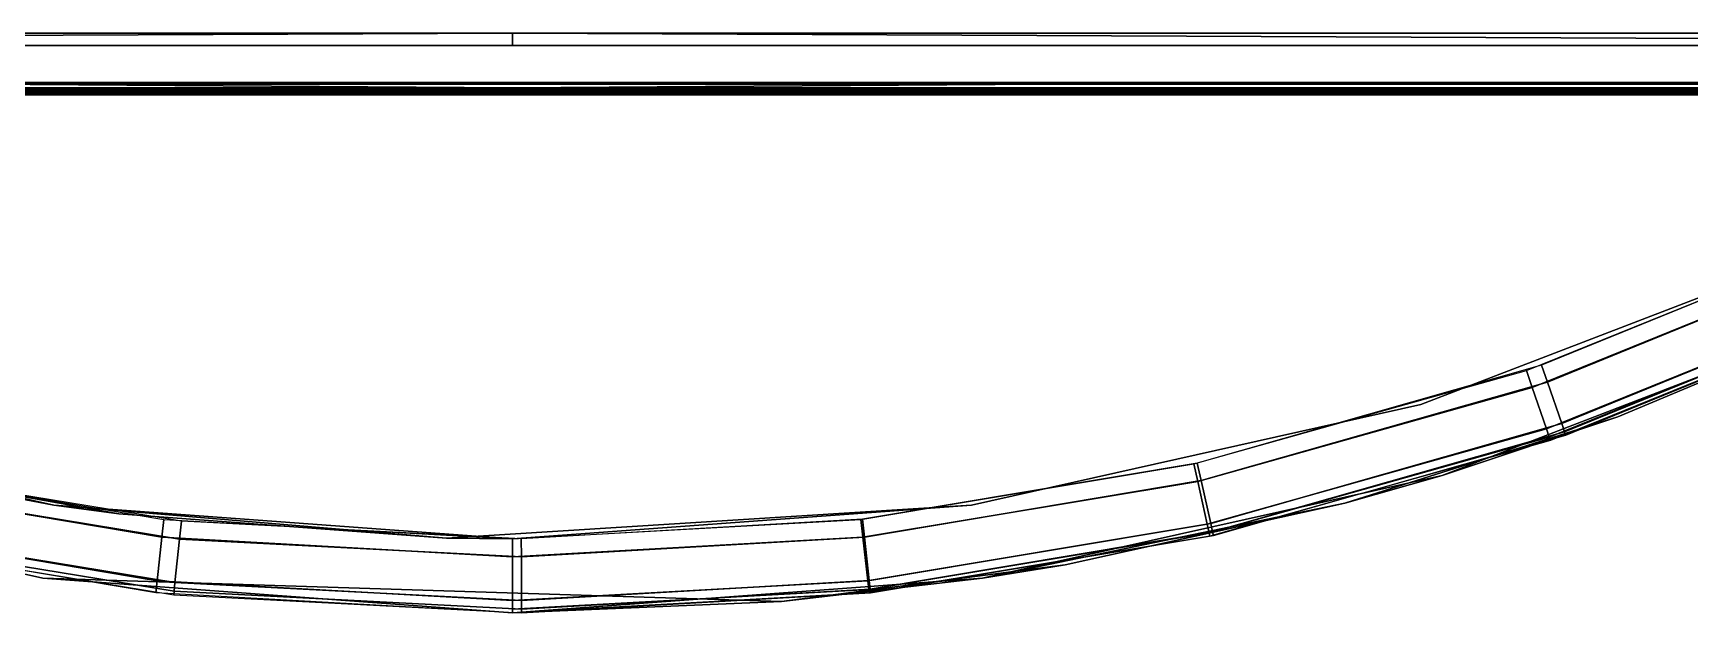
# Model space of a CAD drawing. Extents: x -114 to 116, y -24 to 0.
# Drawn here: x -18.4 to 48.8, y -23.5 to 0 of the extents above; entities that cross this region are included whole.
import ezdxf

# ---------------------------------------------------------------- set-up
doc = ezdxf.new("R2010")
doc.units = 0
doc.header["$MEASUREMENT"] = 0
doc.layers.add('IGES LEVEL 0', color=253, linetype='CONTINUOUS')

msp = doc.modelspace()

# ---------------------------------------------------------------- linework, layer by layer
at = {"layer": 'IGES LEVEL 0'}
for points in [[(-113.228, -2, 14.722), (-113.228, 0, 14.722), (115.372, 0, 14.722), (115.372, -2, 14.722)], [(-111.348, -0.5, 4.31), (-111.348, -0.5, 4.31), (-111.436, 0, 4.222), (1.072, 0, 4.222)], [(-111.348, -0.5, 12.634), (-111.348, -0.5, 12.634), (1.072, 0, 12.722), (-111.436, 0, 12.722)], [(1.072, 0, 4.222), (1.072, 0, 4.222), (1.072, -0.5, 4.31), (-111.348, -0.5, 4.31)], [(1.072, 0, 12.722), (1.072, 0, 12.722), (-111.348, -0.5, 12.634), (1.072, -0.5, 12.634)], [(-92.928, 0, 1.847), (95.072, 0, 1.847), (95.072, -2, 1.847), (-92.928, -2, 1.847)], [(-55.384, -0.5, 10.553), (1.072, -0.5, 10.553), (1.072, -0.5, 8.472), (-55.384, -0.5, 8.472)], [(-55.384, -0.5, 8.472), (1.072, -0.5, 8.472), (1.072, -0.5, 6.391), (-55.384, -0.5, 6.391)], [(-36.401, -0.5, 12.634), (-36.401, -0.5, 12.634), (1.072, -0.5, 10.553), (-55.384, -0.5, 10.553)], [(-36.401, -0.5, 4.31), (-36.401, -0.5, 4.31), (-55.384, -0.5, 6.391), (1.072, -0.5, 6.391)], [(1.072, -0.5, 10.553), (1.072, -0.5, 10.553), (-36.401, -0.5, 12.634), (1.072, -0.5, 12.634)], [(1.072, -0.5, 6.391), (1.072, -0.5, 6.391), (1.072, -0.5, 4.31), (-36.401, -0.5, 4.31)], [(-18.783, 0, 4.222), (-18.783, 0, 4.222), (-30.262, 0, 1.847), (-17.728, 0, 1.847)], [(-18.783, 0, 12.722), (-18.783, 0, 12.722), (-11.628, 0, 14.722), (-24.328, 0, 14.722)], [(-11.628, 0, 14.722), (-11.628, 0, 14.722), (-18.783, 0, 12.722), (-5.546, 0, 12.722)], [(-17.728, 0, 1.847), (-17.728, 0, 1.847), (-5.546, 0, 4.222), (-18.783, 0, 4.222)], [(-5.546, 0, 4.222), (-5.546, 0, 4.222), (-17.728, 0, 1.847), (-5.195, 0, 1.847)], [(-5.546, 0, 12.722), (-5.546, 0, 12.722), (1.072, 0, 14.722), (-11.628, 0, 14.722)], [(-5.546, 0, 4.222), (-5.546, 0, 4.222), (-5.195, 0, 1.847), (7.338, 0, 1.847)], [(1.072, 0, 14.722), (1.072, 0, 14.722), (-5.546, 0, 12.722), (7.69, 0, 12.722)], [(7.338, 0, 1.847), (7.338, 0, 1.847), (7.69, 0, 4.222), (-5.546, 0, 4.222)], [(7.69, 0, 12.722), (7.69, 0, 12.722), (13.772, 0, 14.722), (1.072, 0, 14.722)], [(1.072, 0, 4.222), (1.072, 0, 4.222), (113.491, -0.5, 4.31), (1.072, -0.5, 4.31)], [(1.072, 0, 4.222), (1.072, 0, 4.222), (113.579, 0, 4.222), (113.491, -0.5, 4.31)], [(113.491, -0.5, 12.634), (113.491, -0.5, 12.634), (113.579, 0, 12.722), (1.072, 0, 12.722)], [(1.072, 0, 12.722), (1.072, 0, 12.722), (1.072, -0.5, 12.634), (113.491, -0.5, 12.634)], [(1.072, -0.5, 10.553), (57.528, -0.5, 10.553), (57.528, -0.5, 8.472), (1.072, -0.5, 8.472)], [(1.072, -0.5, 8.472), (57.528, -0.5, 8.472), (57.528, -0.5, 6.391), (1.072, -0.5, 6.391)], [(1.072, -0.5, 10.553), (1.072, -0.5, 10.553), (1.072, -0.5, 12.634), (38.545, -0.5, 12.634)], [(1.072, -0.5, 6.391), (1.072, -0.5, 6.391), (38.545, -0.5, 4.31), (1.072, -0.5, 4.31)], [(38.545, -0.5, 12.634), (38.545, -0.5, 12.634), (57.528, -0.5, 10.553), (1.072, -0.5, 10.553)], [(38.545, -0.5, 4.31), (38.545, -0.5, 4.31), (1.072, -0.5, 6.391), (57.528, -0.5, 6.391)], [(7.69, 0, 4.222), (7.69, 0, 4.222), (7.338, 0, 1.847), (19.872, 0, 1.847)], [(13.772, 0, 14.722), (13.772, 0, 14.722), (7.69, 0, 12.722), (20.926, 0, 12.722)], [(19.872, 0, 1.847), (19.872, 0, 1.847), (20.926, 0, 4.222), (7.69, 0, 4.222)], [(20.926, 0, 12.722), (20.926, 0, 12.722), (26.472, 0, 14.722), (13.772, 0, 14.722)], [(20.926, 0, 4.222), (20.926, 0, 4.222), (19.872, 0, 1.847), (32.405, 0, 1.847)], [(26.472, 0, 14.722), (26.472, 0, 14.722), (20.926, 0, 12.722), (34.162, 0, 12.722)], [(32.405, 0, 1.847), (32.405, 0, 1.847), (34.162, 0, 4.222), (20.926, 0, 4.222)], [(34.162, 0, 12.722), (34.162, 0, 12.722), (39.172, 0, 14.722), (26.472, 0, 14.722)], [(34.162, 0, 4.222), (34.162, 0, 4.222), (32.405, 0, 1.847), (44.938, 0, 1.847)], [(39.172, 0, 14.722), (39.172, 0, 14.722), (34.162, 0, 12.722), (47.398, 0, 12.722)], [(44.938, 0, 1.847), (44.938, 0, 1.847), (47.398, 0, 4.222), (34.162, 0, 4.222)], [(57.528, -0.5, 10.553), (57.528, -0.5, 10.553), (38.545, -0.5, 12.634), (76.018, -0.5, 12.634)], [(57.528, -0.5, 6.391), (57.528, -0.5, 6.391), (76.018, -0.5, 4.31), (38.545, -0.5, 4.31)], [(47.398, 0, 12.722), (47.398, 0, 12.722), (51.872, 0, 14.722), (39.172, 0, 14.722)], [(47.398, 0, 4.222), (47.398, 0, 4.222), (44.938, 0, 1.847), (57.472, 0, 1.847)], [(51.872, 0, 14.722), (51.872, 0, 14.722), (47.398, 0, 12.722), (60.635, 0, 12.722)], [(57.472, 0, 1.847), (57.472, 0, 1.847), (60.635, 0, 4.222), (47.398, 0, 4.222)], [(-113.228, -2, 14.722), (115.372, -2, 14.722), (115.372, -2.071, 14.717), (-113.228, -2.071, 14.717)], [(-30.262, -2, 1.847), (-30.262, -2, 1.847), (-92.928, -2.216, 1.896), (1.072, -2.216, 1.896)], [(1.072, -2.216, 1.896), (1.072, -2.216, 1.896), (32.405, -2, 1.847), (-30.262, -2, 1.847)], [(32.405, -2, 1.847), (32.405, -2, 1.847), (1.072, -2.216, 1.896), (95.072, -2.216, 1.896)], [(95.072, -2.216, 1.896), (95.072, -2.216, 1.896), (95.072, -2, 1.847), (32.405, -2, 1.847)], [(-113.228, -2.071, 14.717), (115.372, -2.071, 14.717), (115.372, -2.263, 14.647), (-113.228, -2.263, 14.647)], [(-113.228, -2.263, 14.647), (115.372, -2.263, 14.647), (115.372, -2.352, 14.576), (-113.228, -2.352, 14.576)], [(-113.228, -2.352, 14.576), (115.372, -2.352, 14.576), (115.372, -2.387, 14.539), (-113.228, -2.387, 14.539)], [(-113.228, -2.387, 14.539), (115.372, -2.387, 14.539), (115.372, -2.402, 14.519), (-113.228, -2.402, 14.519)], [(-113.228, -2.402, 14.519), (115.372, -2.402, 14.519), (115.372, -2.451, 14.437), (-113.228, -2.451, 14.437)], [(-113.228, -2.451, 14.437), (-113.228, -2.451, 14.437), (1.072, -2.5, 14.222), (-113.228, -2.5, 14.222)], [(1.072, -2.5, 14.222), (1.072, -2.5, 14.222), (-113.228, -2.451, 14.437), (115.372, -2.451, 14.437)], [(-92.928, -2.297, 1.944), (1.072, -2.297, 1.944), (1.072, -2.216, 1.896), (-92.928, -2.216, 1.896)], [(-92.928, -2.317, 1.96), (1.072, -2.317, 1.96), (1.072, -2.297, 1.944), (-92.928, -2.297, 1.944)], [(-92.928, -2.355, 1.994), (1.072, -2.355, 1.994), (1.072, -2.317, 1.96), (-92.928, -2.317, 1.96)], [(-92.928, -2.425, 2.084), (1.072, -2.425, 2.084), (1.072, -2.355, 1.994), (-92.928, -2.355, 1.994)], [(-92.928, -2.495, 2.276), (1.072, -2.495, 2.276), (1.072, -2.425, 2.084), (-92.928, -2.425, 2.084)], [(-92.928, -2.5, 2.347), (1.072, -2.5, 2.347), (1.072, -2.495, 2.276), (-92.928, -2.495, 2.276)], [(-27.553, -2.5, 4.097), (-27.553, -2.5, 4.097), (-30.262, -2.5, 2.347), (-9.373, -2.5, 2.347)], [(-27.553, -2.5, 10.847), (-27.553, -2.5, 10.847), (-9.319, -2.5, 14.222), (-30.101, -2.5, 14.222)], [(1.072, -2.5, 10.847), (-27.553, -2.5, 10.847), (-27.553, -2.5, 7.472), (1.072, -2.5, 7.472)], [(1.072, -2.5, 7.472), (-27.553, -2.5, 7.472), (-27.553, -2.5, 4.097), (1.072, -2.5, 4.097)], [(-9.319, -2.5, 14.222), (-9.319, -2.5, 14.222), (-27.553, -2.5, 10.847), (1.072, -2.5, 10.847)], [(-9.373, -2.5, 2.347), (-9.373, -2.5, 2.347), (1.072, -2.5, 4.097), (-27.553, -2.5, 4.097)], [(1.072, -2.5, 4.097), (1.072, -2.5, 4.097), (-9.373, -2.5, 2.347), (11.516, -2.5, 2.347)], [(1.072, -2.5, 10.847), (1.072, -2.5, 10.847), (11.463, -2.5, 14.222), (-9.319, -2.5, 14.222)], [(1.072, -2.297, 1.944), (95.072, -2.297, 1.944), (95.072, -2.216, 1.896), (1.072, -2.216, 1.896)], [(1.072, -2.317, 1.96), (95.072, -2.317, 1.96), (95.072, -2.297, 1.944), (1.072, -2.297, 1.944)], [(1.072, -2.355, 1.994), (95.072, -2.355, 1.994), (95.072, -2.317, 1.96), (1.072, -2.317, 1.96)], [(1.072, -2.425, 2.084), (95.072, -2.425, 2.084), (95.072, -2.355, 1.994), (1.072, -2.355, 1.994)], [(1.072, -2.495, 2.276), (95.072, -2.495, 2.276), (95.072, -2.425, 2.084), (1.072, -2.425, 2.084)], [(115.372, -2.451, 14.437), (115.372, -2.451, 14.437), (115.372, -2.5, 14.222), (1.072, -2.5, 14.222)], [(1.072, -2.5, 2.347), (95.072, -2.5, 2.347), (95.072, -2.495, 2.276), (1.072, -2.495, 2.276)], [(29.697, -2.5, 10.847), (1.072, -2.5, 10.847), (1.072, -2.5, 7.472), (29.697, -2.5, 7.472)], [(29.697, -2.5, 7.472), (1.072, -2.5, 7.472), (1.072, -2.5, 4.097), (29.697, -2.5, 4.097)], [(11.463, -2.5, 14.222), (11.463, -2.5, 14.222), (1.072, -2.5, 10.847), (29.697, -2.5, 10.847)], [(11.516, -2.5, 2.347), (11.516, -2.5, 2.347), (29.697, -2.5, 4.097), (1.072, -2.5, 4.097)], [(29.697, -2.5, 10.847), (29.697, -2.5, 10.847), (32.244, -2.5, 14.222), (11.463, -2.5, 14.222)], [(29.697, -2.5, 4.097), (29.697, -2.5, 4.097), (11.516, -2.5, 2.347), (32.405, -2.5, 2.347)], [(58.322, -2.5, 10.847), (29.697, -2.5, 10.847), (29.697, -2.5, 7.472), (58.322, -2.5, 7.472)], [(58.322, -2.5, 7.472), (29.697, -2.5, 7.472), (29.697, -2.5, 4.097), (58.322, -2.5, 4.097)], [(29.697, -2.5, 4.097), (29.697, -2.5, 4.097), (32.405, -2.5, 2.347), (53.294, -2.5, 2.347)], [(29.697, -2.5, 10.847), (29.697, -2.5, 10.847), (53.026, -2.5, 14.222), (32.244, -2.5, 14.222)], [(53.026, -2.5, 14.222), (53.026, -2.5, 14.222), (29.697, -2.5, 10.847), (58.322, -2.5, 10.847)], [(53.294, -2.5, 2.347), (53.294, -2.5, 2.347), (58.322, -2.5, 4.097), (29.697, -2.5, 4.097)], [(55.355, -8.36, -2.903), (55.355, -8.36, -2.903), (55.355, -8.36, -10.778), (37.922, -15.056, -10.778)], [(37.922, -15.056, -10.778), (37.922, -15.056, -10.778), (37.922, -15.056, -2.903), (55.355, -8.36, -2.903)], [(42.449, -14.36, -12.537), (42.215, -13.675, -10.778), (55.355, -8.36, -10.778), (55.663, -9.014, -12.537)], [(55.663, -9.014, -1.145), (55.355, -8.36, -2.903), (42.825, -13.465, -2.903), (43.062, -14.149, -1.145)], [(43.023, -16.041, -13.278), (42.449, -14.36, -12.537), (55.663, -9.014, -12.537), (56.42, -10.622, -13.278)], [(56.42, -10.622, -0.403), (55.663, -9.014, -1.145), (43.062, -14.149, -1.145), (43.645, -15.827, -0.403)], [(43.136, -16.374, -13.134), (43.023, -16.041, -13.278), (56.42, -10.622, -13.278), (56.57, -10.94, -13.134)], [(56.57, -10.94, -0.548), (56.42, -10.622, -0.403), (43.645, -15.827, -0.403), (43.76, -16.16, -0.548)], [(45.914, -15.549, -9.81), (45.914, -15.549, -9.81), (56.633, -11.074, -12.778), (38.789, -17.928, -12.778)], [(45.914, -15.549, -3.872), (45.914, -15.549, -3.872), (38.789, -17.928, -0.903), (56.633, -11.074, -0.903)], [(43.184, -16.515, -12.778), (43.136, -16.374, -13.134), (56.57, -10.94, -13.134), (56.633, -11.074, -12.778)], [(56.633, -11.074, -0.903), (56.57, -10.94, -0.548), (43.76, -16.16, -0.548), (43.808, -16.3, -0.903)], [(45.914, -15.549, -6.841), (45.914, -15.549, -6.841), (56.633, -11.074, -0.903), (56.633, -11.074, -12.778)], [(56.633, -11.074, -12.778), (56.633, -11.074, -12.778), (45.914, -15.549, -9.81), (45.914, -15.549, -6.841)], [(56.633, -11.074, -0.903), (56.633, -11.074, -0.903), (45.914, -15.549, -6.841), (45.914, -15.549, -3.872)], [(28.872, -18.172, -12.537), (28.715, -17.466, -10.778), (42.215, -13.675, -10.778), (42.449, -14.36, -12.537)], [(43.062, -14.149, -1.145), (42.825, -13.465, -2.903), (28.853, -17.435, -2.903), (29.011, -18.141, -1.145)], [(29.257, -19.906, -13.278), (28.872, -18.172, -12.537), (42.449, -14.36, -12.537), (43.023, -16.041, -13.278)], [(43.645, -15.827, -0.403), (43.062, -14.149, -1.145), (29.011, -18.141, -1.145), (29.398, -19.875, -0.403)], [(-28.047, -17.129, -8.81), (-28.047, -17.129, -8.81), (-17.553, -19.132, -10.778), (-35.778, -15.056, -10.778)], [(-28.047, -17.129, -4.872), (-28.047, -17.129, -4.872), (-35.778, -15.056, -2.903), (-17.553, -19.132, -2.903)], [(37.922, -15.056, -2.903), (37.922, -15.056, -2.903), (37.922, -15.056, -10.778), (19.697, -19.132, -10.778)], [(19.697, -19.132, -10.778), (19.697, -19.132, -10.778), (19.697, -19.132, -2.903), (37.922, -15.056, -2.903)], [(29.333, -20.25, -13.134), (29.257, -19.906, -13.278), (43.023, -16.041, -13.278), (43.136, -16.374, -13.134)], [(43.76, -16.16, -0.548), (43.645, -15.827, -0.403), (29.398, -19.875, -0.403), (29.475, -20.218, -0.548)], [(45.914, -15.549, -6.841), (45.914, -15.549, -9.81), (34.84, -19.053, -9.81), (34.84, -19.053, -6.841)], [(45.914, -15.549, -3.872), (45.914, -15.549, -6.841), (34.84, -19.053, -6.841), (34.84, -19.053, -3.872)], [(38.789, -17.928, -12.778), (38.789, -17.928, -12.778), (34.84, -19.053, -9.81), (45.914, -15.549, -9.81)], [(38.789, -17.928, -0.903), (38.789, -17.928, -0.903), (45.914, -15.549, -3.872), (34.84, -19.053, -3.872)], [(29.365, -20.394, -12.778), (29.333, -20.25, -13.134), (43.136, -16.374, -13.134), (43.184, -16.515, -12.778)], [(43.808, -16.3, -0.903), (43.76, -16.16, -0.548), (29.475, -20.218, -0.548), (29.507, -20.363, -0.903)], [(-14.915, -19.493, -6.841), (-14.915, -19.493, -8.81), (-28.047, -17.129, -8.81), (-28.047, -17.129, -6.841)], [(-14.915, -19.493, -4.872), (-14.915, -19.493, -6.841), (-28.047, -17.129, -6.841), (-28.047, -17.129, -4.872)], [(-17.553, -19.132, -10.778), (-17.553, -19.132, -10.778), (-28.047, -17.129, -8.81), (-14.915, -19.493, -8.81)], [(-17.553, -19.132, -2.903), (-17.553, -19.132, -2.903), (-14.915, -19.493, -4.872), (-28.047, -17.129, -4.872)], [(-27.069, -18.096, -12.537), (-26.91, -17.39, -10.778), (-13.08, -19.712, -10.778), (-13.161, -20.43, -12.537)], [(-12.444, -20.509, -1.145), (-12.368, -19.789, -2.903), (-26.675, -17.443, -2.903), (-26.832, -18.149, -1.145)], [(15.286, -20.432, -12.537), (15.206, -19.714, -10.778), (28.715, -17.466, -10.778), (28.872, -18.172, -12.537)], [(29.011, -18.141, -1.145), (28.853, -17.435, -2.903), (15.263, -19.707, -2.903), (15.344, -20.426, -1.145)], [(-17.992, -22.099, -0.903), (-17.992, -22.099, -0.903), (-17.992, -22.099, -12.778), (-36.646, -17.928, -12.778)], [(-36.646, -17.928, -12.778), (-36.646, -17.928, -12.778), (-36.646, -17.928, -0.903), (-17.992, -22.099, -0.903)], [(-27.459, -19.829, -13.278), (-27.069, -18.096, -12.537), (-13.161, -20.43, -12.537), (-13.358, -22.196, -13.278)], [(-12.632, -22.275, -0.403), (-12.444, -20.509, -1.145), (-26.832, -18.149, -1.145), (-27.219, -19.883, -0.403)], [(29.398, -19.875, -0.403), (29.011, -18.141, -1.145), (15.344, -20.426, -1.145), (15.542, -22.192, -0.403)], [(34.84, -19.053, -9.81), (34.84, -19.053, -9.81), (38.789, -17.928, -12.778), (20.135, -22.099, -12.778)], [(34.84, -19.053, -3.872), (34.84, -19.053, -3.872), (20.135, -22.099, -0.903), (38.789, -17.928, -0.903)], [(15.483, -22.198, -13.278), (15.286, -20.432, -12.537), (28.872, -18.172, -12.537), (29.257, -19.906, -13.278)], [(-1.609, -20.472, -8.81), (-1.609, -20.472, -8.81), (1.072, -20.5, -10.778), (-17.553, -19.132, -10.778)], [(-1.609, -20.472, -4.872), (-1.609, -20.472, -4.872), (-17.553, -19.132, -2.903), (1.072, -20.5, -2.903)], [(-17.553, -19.132, -10.778), (-17.553, -19.132, -10.778), (-14.915, -19.493, -8.81), (-1.609, -20.472, -8.81)], [(-17.553, -19.132, -2.903), (-17.553, -19.132, -2.903), (-1.609, -20.472, -4.872), (-14.915, -19.493, -4.872)], [(-1.609, -20.472, -6.841), (-1.609, -20.472, -8.81), (-14.915, -19.493, -8.81), (-14.915, -19.493, -6.841)], [(-1.609, -20.472, -4.872), (-1.609, -20.472, -6.841), (-14.915, -19.493, -6.841), (-14.915, -19.493, -4.872)], [(-1.609, -20.472, -8.81), (-1.609, -20.472, -8.81), (19.697, -19.132, -10.778), (1.072, -20.5, -10.778)], [(-1.609, -20.472, -4.872), (-1.609, -20.472, -4.872), (1.072, -20.5, -2.903), (19.697, -19.132, -2.903)], [(19.697, -19.132, -10.778), (19.697, -19.132, -10.778), (-1.609, -20.472, -8.81), (-1.609, -20.472, -6.841)], [(19.697, -19.132, -2.903), (19.697, -19.132, -2.903), (-1.609, -20.472, -6.841), (-1.609, -20.472, -4.872)], [(-1.609, -20.472, -6.841), (-1.609, -20.472, -6.841), (19.697, -19.132, -2.903), (19.697, -19.132, -10.778)], [(20.135, -22.099, -0.903), (20.135, -22.099, -0.903), (34.84, -19.053, -3.872), (23.498, -21.557, -3.872)], [(20.135, -22.099, -12.778), (20.135, -22.099, -12.778), (23.498, -21.557, -9.81), (34.84, -19.053, -9.81)], [(34.84, -19.053, -3.872), (34.84, -19.053, -6.841), (23.498, -21.557, -6.841), (23.498, -21.557, -3.872)], [(34.84, -19.053, -6.841), (34.84, -19.053, -9.81), (23.498, -21.557, -9.81), (23.498, -21.557, -6.841)], [(-27.568, -20.317, -12.778), (-27.459, -19.829, -13.278), (-13.358, -22.196, -13.278), (-13.414, -22.693, -12.778)], [(-12.669, -22.625, -0.548), (-12.632, -22.275, -0.403), (-27.219, -19.883, -0.403), (-27.295, -20.226, -0.548)], [(-13.161, -20.43, -12.537), (-13.08, -19.712, -10.778), (1.072, -20.5, -10.778), (1.072, -21.223, -12.537)], [(1.425, -21.223, -1.145), (1.423, -20.5, -2.903), (-12.368, -19.789, -2.903), (-12.444, -20.509, -1.145)], [(1.072, -21.223, -12.537), (1.072, -20.5, -10.778), (15.206, -19.714, -10.778), (15.286, -20.432, -12.537)], [(15.344, -20.426, -1.145), (15.263, -19.707, -2.903), (1.423, -20.5, -2.903), (1.425, -21.223, -1.145)], [(15.522, -22.548, -13.134), (15.483, -22.198, -13.278), (29.257, -19.906, -13.278), (29.333, -20.25, -13.134)], [(29.475, -20.218, -0.548), (29.398, -19.875, -0.403), (15.542, -22.192, -0.403), (15.581, -22.541, -0.548)], [(-12.684, -22.773, -0.903), (-12.669, -22.625, -0.548), (-27.295, -20.226, -0.548), (-27.328, -20.371, -0.903)], [(-13.358, -22.196, -13.278), (-13.161, -20.43, -12.537), (1.072, -21.223, -12.537), (1.072, -23, -13.278)], [(1.43, -23, -0.403), (1.425, -21.223, -1.145), (-12.444, -20.509, -1.145), (-12.632, -22.275, -0.403)], [(1.072, -23, -13.278), (1.072, -21.223, -12.537), (15.286, -20.432, -12.537), (15.483, -22.198, -13.278)], [(15.542, -22.192, -0.403), (15.344, -20.426, -1.145), (1.425, -21.223, -1.145), (1.43, -23, -0.403)], [(15.539, -22.695, -12.778), (15.522, -22.548, -13.134), (29.333, -20.25, -13.134), (29.365, -20.394, -12.778)], [(29.507, -20.363, -0.903), (29.475, -20.218, -0.548), (15.581, -22.541, -0.548), (15.598, -22.689, -0.903)], [(11.978, -23.043, -9.81), (11.978, -23.043, -9.81), (1.072, -23.5, -12.778), (-17.992, -22.099, -12.778)], [(11.978, -23.043, -3.872), (11.978, -23.043, -3.872), (-17.992, -22.099, -0.903), (1.072, -23.5, -0.903)], [(-17.992, -22.099, -0.903), (-17.992, -22.099, -0.903), (11.978, -23.043, -3.872), (11.978, -23.043, -6.841)], [(-17.992, -22.099, -12.778), (-17.992, -22.099, -12.778), (11.978, -23.043, -6.841), (11.978, -23.043, -9.81)], [(11.978, -23.043, -6.841), (11.978, -23.043, -6.841), (-17.992, -22.099, -12.778), (-17.992, -22.099, -0.903)], [(11.978, -23.043, -9.81), (11.978, -23.043, -9.81), (20.135, -22.099, -12.778), (1.072, -23.5, -12.778)], [(11.978, -23.043, -3.872), (11.978, -23.043, -3.872), (1.072, -23.5, -0.903), (20.135, -22.099, -0.903)], [(23.498, -21.557, -3.872), (23.498, -21.557, -6.841), (11.978, -23.043, -6.841), (11.978, -23.043, -3.872)], [(23.498, -21.557, -6.841), (23.498, -21.557, -9.81), (11.978, -23.043, -9.81), (11.978, -23.043, -6.841)], [(20.135, -22.099, -0.903), (20.135, -22.099, -0.903), (23.498, -21.557, -3.872), (11.978, -23.043, -3.872)], [(20.135, -22.099, -12.778), (20.135, -22.099, -12.778), (11.978, -23.043, -9.81), (23.498, -21.557, -9.81)], [(-13.414, -22.693, -12.778), (-13.358, -22.196, -13.278), (1.072, -23, -13.278), (1.072, -23.5, -12.778)], [(1.431, -23.5, -0.903), (1.431, -23.351, -0.548), (-12.669, -22.625, -0.548), (-12.684, -22.773, -0.903)], [(1.431, -23.351, -0.548), (1.43, -23, -0.403), (-12.632, -22.275, -0.403), (-12.669, -22.625, -0.548)], [(1.072, -23.352, -13.134), (1.072, -23, -13.278), (15.483, -22.198, -13.278), (15.522, -22.548, -13.134)], [(1.072, -23.5, -12.778), (1.072, -23.352, -13.134), (15.522, -22.548, -13.134), (15.539, -22.695, -12.778)], [(15.581, -22.541, -0.548), (15.542, -22.192, -0.403), (1.43, -23, -0.403), (1.431, -23.351, -0.548)], [(15.598, -22.689, -0.903), (15.581, -22.541, -0.548), (1.431, -23.351, -0.548), (1.431, -23.5, -0.903)]]:
    msp.add_3dface(points, dxfattribs=at)

doc.saveas('drawing.dxf')
